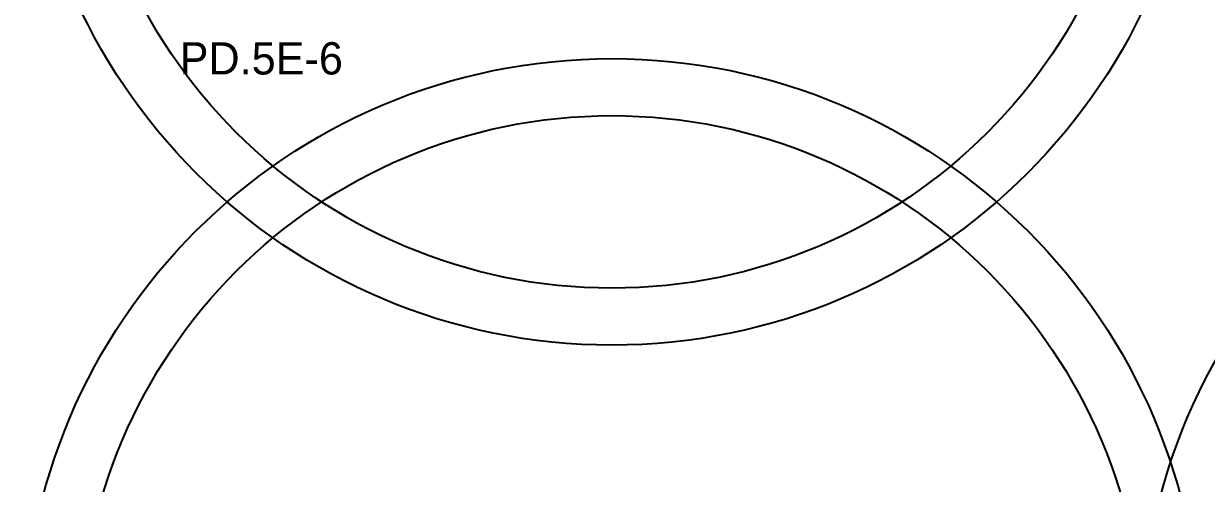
# Model space of a CAD drawing. Header units: metres. Extents: x -325 to 301, y -147 to 149.
# Drawn here: x 66.313 to 69.974, y 80.39 to 81.814 of the extents above; entities that cross this region are included whole.
import ezdxf

# ---------------------------------------------------------------- set-up
doc = ezdxf.new("R2010")
doc.units = ezdxf.units.M
doc.layers.add('-aux', color=50, linetype='Continuous', plot=False)
doc.layers.add('-AUX-QAD', color=5, linetype='Continuous', plot=False)
doc.styles.add('x-llegenda materials$0$ENGRAVERS', font='TT0586M.TTF')

msp = doc.modelspace()

# ---------------------------------------------------------------- linework, layer by layer
at = {"layer": '-AUX-QAD'}
for centre, radius in [((68.1338, 82.6391), 1.8209), ((68.1338, 82.6391), 1.6443), ((68.1338, 79.8846), 1.8209), ((71.5932, 79.8846), 1.8209), ((68.1338, 79.8846), 1.6443), ((71.5932, 79.8846), 1.6443)]:
    msp.add_circle(centre, radius, dxfattribs=at)

# ---------------------------------------------------------------- texts
at = {"layer": '-aux', "insert": (66.7958, 81.7564), "char_height": 0.1, "width": 19.210099, "attachment_point": 1, "style": 'x-llegenda materials$0$ENGRAVERS'}
msp.add_mtext('PD.5E-6', dxfattribs=at)

doc.saveas('drawing.dxf')
